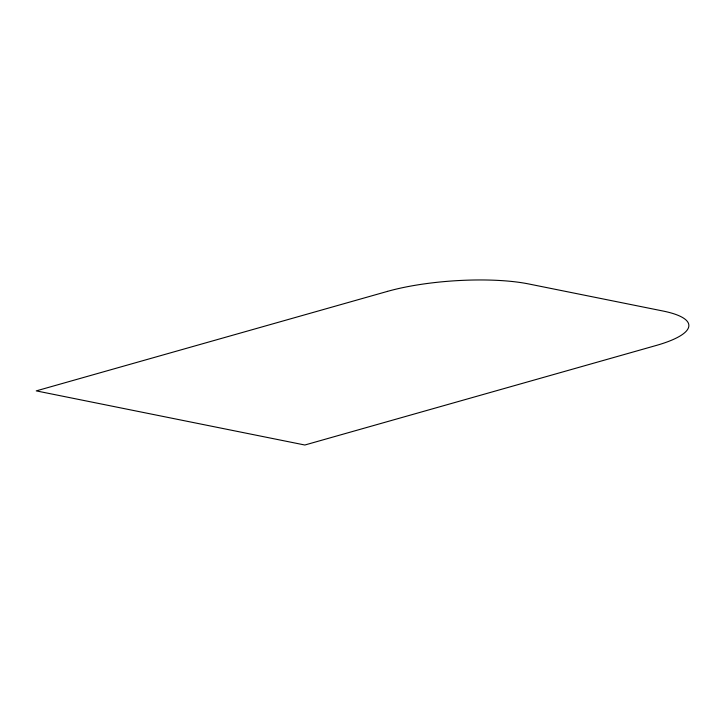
<?xml version="1.0" encoding="UTF-8"?>
<svg xmlns="http://www.w3.org/2000/svg" width="725" height="725" viewBox="0 0 725 725"><rect width="100%" height="100%" fill="white"/><g stroke="black" fill="none" stroke-linecap="round" stroke-linejoin="round"><path stroke-width="1.09" d="M387.531 291.368L36.25 390.884L304.844 445.014L656.125 345.49A100.104 24.052 -3.9 0 0 662.931 311.007L528.634 283.946A100.104 24.052 -3.9 0 0 387.531 291.368"/></g></svg>
